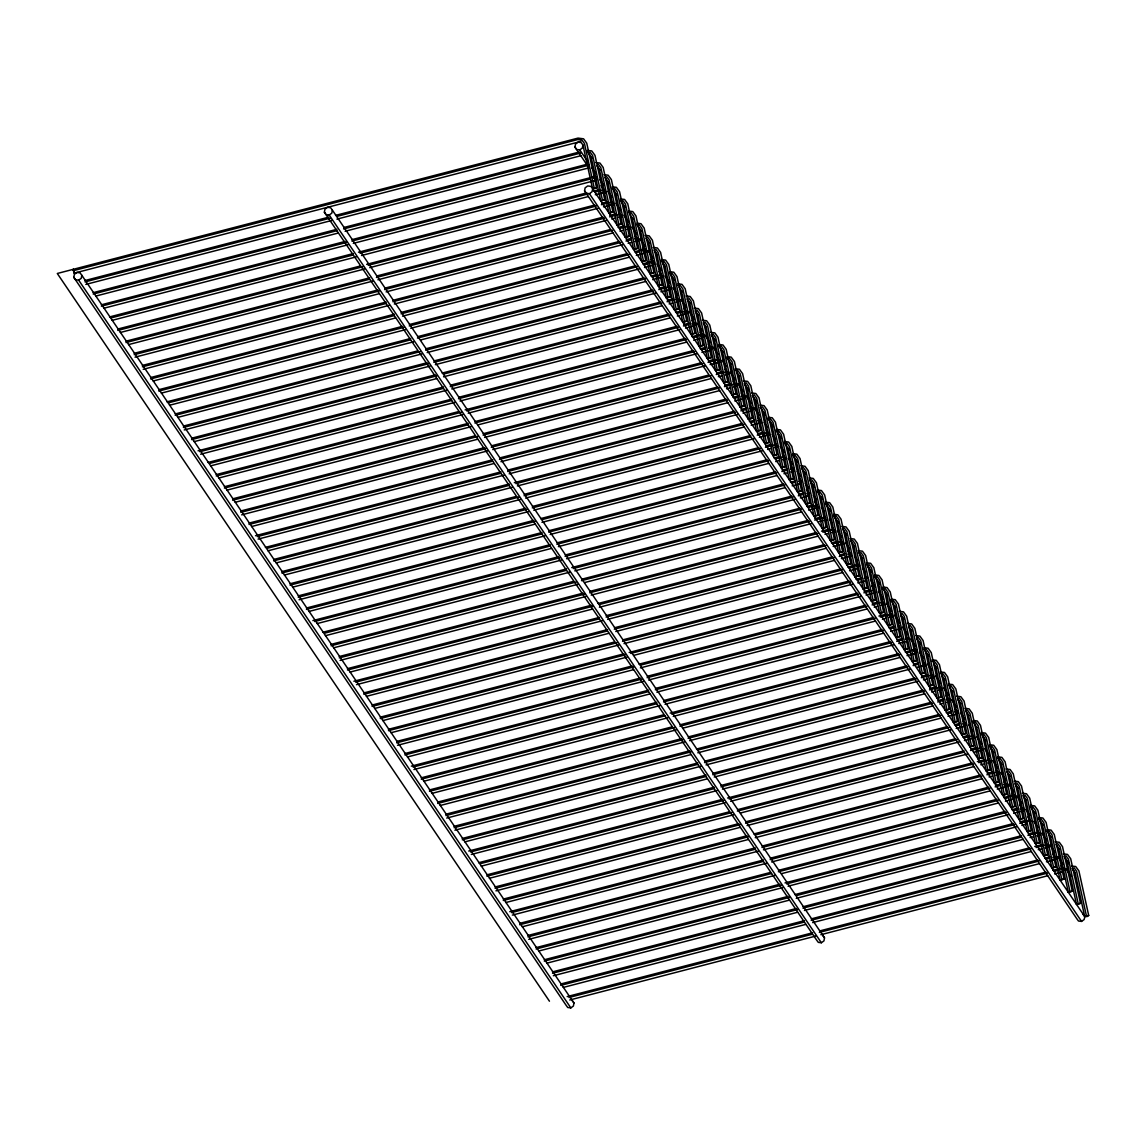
<?xml version="1.0" encoding="UTF-8"?>
<svg xmlns="http://www.w3.org/2000/svg" width="1146" height="1146" viewBox="0 0 1146 1146"><rect width="100%" height="100%" fill="white"/><g stroke="black" fill="none" stroke-linecap="round" stroke-linejoin="round"><path stroke-width="1.5" d="M73.817 277.346L74.39 274.309L76.968 272.447L80.048 272.848L81.81 275.269L573.96 1002.994L573.401 1006.03L570.823 1007.893L567.743 1007.506L565.966 1005.071L73.817 277.346L75.593 279.782L78.673 280.168L81.251 278.306L81.81 275.269M324.375 212.211L324.948 209.174L327.527 207.311L330.607 207.713L332.369 210.133L824.518 937.858L823.945 940.895L821.367 942.757L818.301 942.37L816.525 939.935L324.375 212.211L326.152 214.646L329.217 215.033L331.796 213.17L332.369 210.133M588.958 167.817L574.934 147.075L575.507 144.038L578.085 142.176L581.151 142.562L582.927 144.998L592.554 188.775L1084.703 916.499L1087.081 916.556L1088.7 915.468L1078.902 870.917L1075.707 866.534L1071.553 866.004M582.927 144.998L582.354 148.035L579.776 149.897L576.696 149.496L574.934 147.075M1088.7 915.468L1085.018 915.955L1084.13 919.536L1081.552 921.413L1078.472 921.012L1076.71 918.576L584.56 190.852L585.133 187.829L587.712 185.953L590.777 186.354L593.413 189.033L596.55 187.743L586.752 143.193L583.572 138.809L578.028 138.107L57.3 273.479L549.45 1001.203M1074.504 875.759L1075.077 872.722L1072.069 868.267M600.762 200.908L604.759 199.862L600.762 200.908L591.135 157.131L589.359 154.696M608.956 213.041L612.952 211.996L608.956 213.041L599.329 169.25L597.567 166.829M617.164 225.16L621.161 224.129L617.164 225.16L607.538 181.383L605.761 178.948M625.358 237.294L629.369 236.262L625.358 237.294L615.731 193.516L613.97 191.081M633.566 249.427L637.563 248.381L633.566 249.427L623.94 205.635L622.163 203.214M641.774 261.546L645.771 260.514L641.774 261.546L632.148 217.769M649.968 273.679L653.965 272.648L649.968 273.679L640.342 229.902L638.58 227.467M658.176 285.812L662.173 284.767L658.176 285.812L648.55 242.021L646.774 239.6M666.37 297.931L670.381 296.9L666.37 297.931L656.744 254.154L654.982 251.733M674.579 310.065L678.575 309.033L674.579 310.065L664.952 266.287L663.176 263.852M682.787 322.198L686.783 321.152L682.787 322.198L673.16 278.406L671.384 275.985M690.981 334.331L694.977 333.285L690.981 334.331L681.354 290.54M699.189 346.45L703.186 345.419L699.189 346.45L689.563 302.673L687.786 300.238M707.383 358.583L711.394 357.538L707.383 358.583L697.756 314.792L695.994 312.371M715.591 370.717L719.588 369.671L715.591 370.717L705.965 326.925L704.188 324.504M723.799 382.836L727.796 381.804L723.799 382.836L714.173 339.058L712.397 336.623M731.993 394.969L735.99 393.923L731.993 394.969L722.367 351.177L720.59 348.756M740.201 407.102L744.198 406.056L740.201 407.102L730.575 363.311L728.799 360.89M748.395 419.221L752.392 418.19L748.395 419.221L738.769 375.444L737.007 373.009M756.604 431.354L760.6 430.309L756.604 431.354L746.977 387.577L745.201 385.142M764.812 443.488L768.808 442.442L764.812 443.488L755.185 399.696L753.409 397.275M773.006 455.607L777.002 454.575L773.006 455.607L763.379 411.829M781.214 467.74L785.211 466.694L781.214 467.74L771.587 423.963L769.811 421.527M789.408 479.873L793.404 478.827L789.408 479.873L779.781 436.082L778.019 433.661M797.616 491.992L801.613 490.961L797.616 491.992L787.99 448.215M805.824 504.125L809.821 503.094L805.824 504.125L796.198 460.348L794.422 457.913M818.015 515.213L814.018 516.259L818.015 515.213L808.217 470.662L805.036 466.293L800.882 465.749M822.226 528.378L826.223 527.346L822.226 528.378L812.6 484.6L810.824 482.18M830.42 540.511L834.417 539.48L830.42 540.511L820.794 496.734M838.628 552.644L842.625 551.598L838.628 552.644L829.002 508.853L827.226 506.432M846.837 564.777L850.833 563.732L846.837 564.777L837.21 520.986L835.434 518.565M855.031 576.896L859.027 575.865L855.031 576.896L845.404 533.119L843.628 530.684M863.239 589.03L867.236 587.984L863.239 589.03L853.612 545.238L851.836 542.817M871.433 601.163L875.429 600.117L871.433 601.163L861.806 557.371L860.044 554.951M879.641 613.282L883.638 612.25L879.641 613.282L870.015 569.505L868.238 567.069M887.849 625.415L891.846 624.369L887.849 625.415L878.223 581.624L876.446 579.203M896.043 637.548L900.04 636.503L896.043 637.548L886.417 593.757L884.64 591.336M904.251 649.667L908.248 648.636L904.251 649.667L894.625 605.89M916.442 660.755L912.445 661.801L916.442 660.755L906.658 616.204L903.463 611.835L899.309 611.305M920.653 673.934L924.65 672.888L920.653 673.934L911.027 630.142L909.251 627.721M928.862 686.053L932.858 685.022L928.862 686.053L919.235 642.276L917.459 639.84M937.056 698.186L941.052 697.14L937.056 698.186L927.429 654.409L925.653 651.974M945.264 710.319L949.26 709.274L945.264 710.319L935.637 666.528L933.861 664.107M953.458 722.438L957.454 721.407L953.458 722.438L943.831 678.661L942.069 676.226M961.666 734.572L965.663 733.526L961.666 734.572L952.04 690.794M973.871 745.659L969.874 746.705L973.871 745.659L964.073 701.108L960.878 696.739L956.724 696.195M978.068 758.824L982.065 757.793L978.068 758.824L968.442 715.047L966.665 712.611M986.276 770.957L990.273 769.926L986.276 770.957L976.65 727.18M994.47 783.09L998.467 782.045L994.47 783.09L984.844 739.299L983.082 736.878M1002.678 795.209L1006.675 794.178L1002.678 795.209L993.052 751.432L991.276 749.011M1010.887 807.343L1014.883 806.311L1010.887 807.343L1001.246 763.565L999.484 761.13M1019.081 819.476L1023.077 818.43L1019.081 819.476L1009.454 775.684L1007.678 773.264M1027.289 831.609L1031.285 830.563L1027.289 831.609L1017.662 787.818L1015.886 785.397M1035.483 843.728L1039.479 842.697L1035.483 843.728L1025.856 799.951L1024.094 797.516M1043.691 855.861L1047.688 854.816L1043.691 855.861L1034.064 812.07M1051.899 867.995L1055.896 866.949L1051.899 867.995L1042.258 824.203L1040.496 821.782M1060.093 880.114L1064.09 879.082L1060.093 880.114L1050.467 836.336L1048.69 833.901M1068.301 892.247L1072.298 891.201L1068.301 892.247L1058.675 848.455L1056.899 846.035M1076.495 904.38L1080.492 903.335L1076.495 904.38L1066.869 860.589L1065.107 858.168M74.146 273.178L73.287 269.324L74.146 273.178L580.907 141.431M584.56 190.852L586.322 193.287L589.402 193.688L591.981 191.812L592.869 188.231L596.55 187.743M73.33 270.685L577.67 139.568L581.982 140.127L584.46 143.522L594.172 187.686M84.947 280.555L328.673 217.181M335.592 215.391L579.317 152.031M84.99 281.916L330.249 218.155M337.153 216.35L580.693 153.048M85.807 284.409L331.71 220.476M336.91 219.13L581.094 155.655M93.155 292.674L336.881 229.315M343.786 227.524L587.511 164.15M93.198 294.049L336.723 230.733M343.628 228.928L588.886 165.167M95.748 296.083L338.185 233.053M345.118 231.263L589.288 167.774M101.364 304.807L345.075 241.448M351.994 239.643L595.719 176.283M101.392 306.168L346.651 242.408M351.836 241.061L590.19 179.091M593.642 178.203L597.095 177.301M103.942 308.217L348.126 244.743M353.312 243.382L595.762 180.352M109.558 316.941L353.283 253.567M358.469 252.22L586.637 192.915M593.556 191.11L598.742 189.763M111.32 317.857L353.126 254.985M360.045 253.194L588.027 193.918M594.932 192.127L605.303 189.434M112.15 320.35L356.32 256.862M361.52 255.515L588.371 196.539M595.304 194.734L605.69 192.041M117.766 329.06L359.758 266.159M366.677 264.354L594.831 205.034M601.75 203.243L606.936 201.897M117.794 330.435L363.053 266.674M368.238 265.313L596.221 206.051M601.406 204.704L611.778 202.011M120.344 332.483L364.528 268.995M369.714 267.648L598.312 208.214M603.512 206.867L613.898 204.16M125.96 341.193L369.685 277.833M376.604 276.028L603.04 217.167M609.959 215.362L615.144 214.016M126.003 342.554L369.528 279.252M376.447 277.447L604.429 218.184M609.615 216.838L619.972 214.13M128.553 344.602L372.722 281.128M377.922 279.782L606.52 220.347M611.706 219.001L615.173 218.098M618.639 217.196L622.106 216.293M134.168 353.326L377.894 289.967M384.798 288.162L609.514 229.744M618.152 227.495L623.338 226.149M134.211 354.687L379.469 290.926M384.641 289.58L612.637 230.303M619.542 228.512L628.18 226.263M135.027 357.18L379.197 293.705M386.13 291.901L612.981 232.925M619.914 231.12L623.381 230.231M626.833 229.329L630.3 228.426M142.376 365.445L386.087 302.086M393.006 300.295L619.442 241.419M626.361 239.629L631.546 238.282M142.405 366.82L385.944 303.504M392.849 301.713L620.831 242.436M626.017 241.09L631.202 239.743M634.655 238.841L638.107 237.938M143.221 369.313L389.139 305.38M394.324 304.034L622.923 244.599M628.108 243.253L631.575 242.35M635.042 241.448L638.508 240.545M150.57 377.578L394.296 314.219M401.215 312.414L627.65 253.553M634.569 251.748L644.94 249.054M150.613 378.939L394.138 315.637M401.057 313.832L629.039 254.57M635.944 252.765L639.396 251.876M642.849 250.974L646.315 250.072M153.163 380.988L395.599 317.958M402.533 316.167L629.383 257.177M636.317 255.386L644.969 253.137M158.778 389.712L402.504 326.352M409.409 324.547L635.844 265.686M642.763 263.881L653.134 261.188M158.807 391.073L404.065 327.312M409.251 325.965L637.233 266.689M644.152 264.898L647.605 263.995M651.057 263.107L654.509 262.205M161.357 393.121L405.541 329.647M410.726 328.286L639.325 268.866M644.525 267.505L653.177 265.256M166.972 401.831L410.698 338.471M417.617 336.68L644.052 277.805M650.971 276.014L656.157 274.668M168.749 402.747L410.54 339.889M417.459 338.099L645.442 278.822M652.346 277.031L660.984 274.782M169.565 405.254L413.735 341.766M420.668 339.961L645.8 281.443M652.719 279.638L663.119 276.945M175.18 413.964L417.173 351.048M425.811 348.799L652.26 289.938M659.165 288.133L664.351 286.786M175.223 415.325L420.482 351.564M425.653 350.218L653.65 290.955M658.821 289.609L669.192 286.915M177.773 417.373L421.943 353.899M427.143 352.553L655.727 293.118M660.927 291.772L671.312 289.064M183.389 426.097L427.1 362.738M434.019 360.933L660.454 302.071M667.373 300.266L672.559 298.92M183.417 427.458L428.676 363.697M433.861 362.351L661.844 303.074M667.029 301.727L677.386 299.034M184.234 429.951L430.151 366.032M435.337 364.672L662.202 305.696M669.121 303.891L672.587 303.002M676.054 302.1L679.521 301.197M191.583 438.23L435.308 374.857M442.227 373.066L668.662 314.19M675.581 312.4L680.767 311.053M191.626 439.591L436.884 375.831M443.789 374.026L670.052 315.207M676.957 313.417L687.328 310.724M194.175 441.64L436.612 378.61M443.545 376.805L670.396 317.829M677.329 316.024L687.715 313.331M198.057 450.808L443.516 386.99M450.421 385.199L676.856 326.324M683.775 324.533L688.961 323.172M199.819 451.71L443.359 388.408M450.263 386.603L678.246 327.341M683.431 325.994L688.617 324.647M692.069 323.745L695.522 322.843M200.636 454.217L446.553 390.285M451.739 388.938L680.337 329.504M685.537 328.157L694.19 325.908M207.985 462.483L451.71 399.123M458.629 397.318L685.064 338.457M691.983 336.652L702.355 333.959M209.761 463.399L451.553 400.527M458.472 398.736L686.454 339.46M693.359 337.669L696.811 336.766M700.278 335.878L703.73 334.976M210.578 465.892L454.747 402.418M459.947 401.057L686.812 342.081M693.731 340.29L702.398 338.027M216.193 474.616L458.185 411.7M465.104 409.896L693.273 350.576M700.177 348.785L705.363 347.439M216.236 475.977L461.494 412.216M466.666 410.87L694.662 351.593M701.567 349.802L705.019 348.9M708.472 347.997L711.924 347.109M218.786 478.025L462.955 414.537M468.155 413.19L696.739 353.756M701.939 352.409L710.592 350.16M224.401 486.735L468.112 423.375M475.031 421.585L701.467 362.709M708.386 360.918L713.571 359.558M224.43 488.096L467.969 424.794M474.874 422.989L702.856 363.726M708.042 362.38L718.399 359.686M226.98 490.144L471.164 426.67M478.083 424.865L704.948 365.889M710.133 364.543L720.533 361.835M232.595 498.868L474.587 435.953M483.24 433.704L707.942 375.286M716.594 373.037L721.779 371.691M232.638 500.229L477.896 436.468M483.068 435.122L711.064 375.845M716.25 374.498L726.607 371.805M235.188 502.277L477.624 439.247M484.557 437.443L711.408 378.466M718.341 376.676L721.808 375.773M725.275 374.871L728.727 373.968M240.803 511.001L484.529 447.628M491.433 445.837L717.869 386.961M724.788 385.171L729.973 383.824M240.832 512.362L486.09 448.602M491.276 447.255L719.258 387.978M724.444 386.632L736.534 383.495M241.648 514.855L487.566 450.922M492.751 449.576L719.616 390.6M726.55 388.795L730.002 387.892M733.469 387.004L736.935 386.102M248.997 523.12L492.723 459.761M499.642 457.97L726.077 399.095M732.996 397.304L738.182 395.957M249.04 524.481L492.565 461.179M499.484 459.374L727.466 400.112M734.371 398.307L737.823 397.418M741.29 396.516L744.742 395.614M251.59 526.53L494.026 463.5M500.96 461.709L727.825 402.733M734.744 400.928L745.129 398.221M255.472 535.698L500.931 471.894M507.836 470.089L734.285 411.228M741.19 409.423L746.375 408.076M257.248 536.615L500.773 473.298M507.678 471.507L735.675 412.231M740.846 410.884L746.032 409.537M749.484 408.649L752.936 407.747M258.065 539.121L503.968 475.189M509.168 473.828L737.752 414.408M742.952 413.061L751.604 410.798M265.414 547.387L509.125 484.013M514.31 482.667L742.479 423.347M749.398 421.556L754.584 420.21M267.176 548.304L508.982 485.431M515.886 483.641L743.869 424.364M750.773 422.573L754.24 421.671M757.692 420.768L761.145 419.88M267.992 550.796L512.176 487.308M517.362 485.961L744.227 426.985M751.146 425.18L761.546 422.487M273.608 559.506L515.6 496.605M524.252 494.356L750.687 435.48M757.606 433.689L762.792 432.343M273.65 560.881L518.909 497.106M524.08 495.76L750.343 436.941M757.262 435.151L767.619 432.457M276.2 562.915L520.37 499.441M525.57 498.095L754.154 438.66M759.354 437.314L769.74 434.606M281.816 571.639L525.541 508.28M532.446 506.475L758.881 447.613M765.8 445.808L770.986 444.462M281.844 573L527.103 509.239M532.288 507.893L760.271 448.63M765.456 447.269L775.828 444.576M284.394 575.048L528.578 511.574M533.764 510.214L762.362 450.793M767.562 449.447L771.014 448.544M774.481 447.642L777.948 446.739M290.01 583.772L533.735 520.399M540.654 518.608L767.089 459.747M774.008 457.942L779.194 456.595M290.053 585.133L535.311 521.373M542.216 519.568L768.479 460.749M775.384 458.959L784.022 456.71M292.602 587.182L535.039 524.152M541.972 522.347L768.837 463.371M775.756 461.566L779.223 460.663M782.689 459.775L786.142 458.873M298.218 595.891L541.943 532.532M548.848 530.741L775.298 471.865M782.202 470.075L787.388 468.728M298.261 597.267L541.786 533.95M548.69 532.145L776.687 472.883M781.859 471.536L787.044 470.189M790.496 469.287L793.949 468.385M299.077 599.759L544.98 535.827M550.18 534.48L777.031 475.504M783.964 473.699L787.431 472.797M790.883 471.894L794.35 470.992M306.426 608.025L550.137 544.665M557.056 542.86L783.492 483.999M790.411 482.194L795.596 480.847M306.455 609.385L549.994 546.083M556.899 544.278L784.881 485.016M791.786 483.211L795.252 482.323M798.705 481.42L802.157 480.518M309.005 611.434L551.455 548.404M558.374 546.613L785.239 487.623M792.158 485.832L800.825 483.583M312.887 620.602L558.346 556.798M565.265 554.993L791.7 496.132M798.619 494.327L803.804 492.981M314.663 621.519L559.921 557.758M565.093 556.412L793.089 497.135M798.275 495.788L803.446 494.442M806.899 493.539L810.365 492.651M317.213 623.567L561.382 560.079M566.582 558.732L795.166 499.312M800.366 497.951L809.019 495.702M322.828 632.277L566.554 568.917M571.739 567.571L799.894 508.251M806.813 506.46L811.998 505.114M324.59 633.194L566.396 570.336M573.301 568.545L801.283 509.268M808.202 507.477L816.84 505.228M325.407 635.701L569.591 572.212M574.776 570.866L801.641 511.89M808.575 510.085L818.96 507.377M331.022 644.41L573.014 581.495M581.667 579.246L808.102 520.384M815.021 518.579L820.207 517.233M331.065 645.771L576.323 582.01M581.509 580.664L809.491 521.401M814.677 520.055L825.034 517.362M333.615 647.819L577.785 584.345M584.718 582.54L811.569 523.564M818.502 521.759L827.154 519.51M339.23 656.543L582.956 593.184M589.861 591.379L816.31 532.518M821.496 531.171L828.4 529.366M339.273 657.904L584.532 594.144M589.703 592.797L817.7 533.52M822.871 532.174L833.242 529.481M340.09 660.397L585.993 596.479M591.193 595.118L818.043 536.142M824.977 534.337L828.443 533.449M831.896 532.546L835.362 531.644M347.424 668.662L591.15 605.303M598.069 603.512L824.504 544.637M831.423 542.846L836.609 541.499M347.467 670.038L592.726 606.277M599.63 604.472L825.894 545.654M832.798 543.863L841.436 541.614M350.017 672.086L592.468 609.056M599.387 607.251L826.252 548.275M833.171 546.47L843.571 543.777M353.899 681.254L599.358 617.436M606.277 615.631L832.712 556.77M839.617 554.979L844.803 553.618M355.675 682.157L599.2 618.854M606.105 617.049L834.102 557.787M839.273 556.44L844.459 555.094M847.911 554.191L851.363 553.289M356.492 684.663L602.395 620.731M607.595 619.384L834.446 560.394M841.379 558.603L851.765 555.896M363.841 692.929L607.566 629.569M614.471 627.764L840.906 568.903M847.825 567.098L858.196 564.405M363.869 694.29L607.409 630.973M614.313 629.183L842.296 569.906M849.215 568.115L852.667 567.213M856.119 566.325L859.572 565.422M366.419 696.338L608.87 633.308M615.789 631.503L842.654 572.527M849.587 570.722L858.239 568.473M372.035 705.062L614.027 642.147M622.679 639.898L849.114 581.022M856.033 579.231L861.219 577.885M372.078 706.423L617.336 642.662M622.522 641.316L850.504 582.039M857.409 580.248L860.861 579.346M864.328 578.444L867.78 577.555M374.627 708.472L618.797 644.983M623.997 643.637L852.581 584.202M857.781 582.856L866.448 580.607M380.243 717.181L623.968 653.822M629.154 652.475L857.323 593.155M864.227 591.365L869.413 590.004M380.271 718.542L625.544 654.781M630.715 653.435L858.712 594.172M863.883 592.826L874.255 590.133M382.836 720.59L627.005 657.116M633.939 655.311L860.789 596.335M865.989 594.989L876.375 592.281M388.437 729.314L632.162 665.955M639.081 664.15L865.517 605.289M872.435 603.484L877.621 602.137M388.48 730.675L633.738 666.915M640.643 665.124L866.906 606.291M872.092 604.945L882.449 602.252M391.03 732.724L633.48 669.694M640.399 667.889L867.264 608.913M874.183 607.122L877.65 606.22M881.116 605.317L884.583 604.415M396.645 741.448L640.37 678.074M647.289 676.283L873.725 617.408M878.91 616.061L885.815 614.27M396.688 742.809L641.946 679.048M647.118 677.701L875.114 618.425M880.286 617.078L892.376 613.941M397.504 745.301L643.407 681.369M648.607 680.022L875.458 621.046M882.391 619.241L885.858 618.339M889.31 617.436L892.777 616.548M404.853 753.567L648.579 690.207M655.483 688.417L881.919 629.541M888.838 627.75L894.023 626.389M404.882 754.928L648.421 691.625M655.326 689.82L883.308 630.558M890.227 628.753L893.679 627.865M407.432 756.976L649.882 693.946M656.801 692.155L883.666 633.179M890.6 631.374L900.985 628.667M411.328 766.144L656.773 702.34M663.692 700.535L890.127 641.674M897.046 639.869L902.231 638.523M413.09 767.061L656.615 703.744M663.534 701.954L891.516 642.677M896.702 641.33L901.873 639.984M905.34 639.096L908.792 638.193M413.907 769.553L659.81 705.635M665.009 704.274L893.593 644.854M898.793 643.508L907.46 641.244M421.255 777.833L663.248 714.918M670.166 713.113L898.335 653.793M905.24 652.002L915.611 649.309M421.284 779.194L664.823 715.878M671.728 714.087L899.725 654.81M906.629 653.019L910.082 652.117M913.534 651.215L916.986 650.326M423.848 781.243L668.018 717.754M673.218 716.408L900.068 657.432M907.002 655.627L915.654 653.378M429.449 789.952L671.456 727.037M680.094 724.802L906.529 665.926M913.448 664.136L918.634 662.789M429.492 791.313L674.75 727.552M679.936 726.206L907.918 666.943M913.104 665.597L918.29 664.25M432.042 793.361L676.226 729.887M683.145 728.082L910.01 669.106M916.929 667.301L925.596 665.052M437.657 802.085L681.383 738.726M688.302 736.921L914.737 678.06M921.642 676.255L926.828 674.908M437.7 803.446L682.959 739.686M688.13 738.339L916.127 679.062M921.298 677.716L931.669 675.023M440.25 805.495L684.42 742.021M689.62 740.66L918.204 681.24M923.404 679.893L926.87 678.991M930.323 678.088L933.789 677.186M445.866 814.219L689.591 750.845M696.496 749.054L922.931 690.179M929.85 688.388L935.036 687.041M445.894 815.58L691.153 751.819M698.072 750.014L924.321 691.196M929.506 689.849L939.863 687.156M446.711 818.072L690.895 754.598M697.814 752.793L924.679 693.817M931.612 692.012L935.064 691.11M938.531 690.221L941.998 689.319M454.06 826.338L697.785 762.978M704.704 761.188L931.139 702.312M938.058 700.521L943.244 699.175M454.103 827.713L697.628 764.396M704.546 762.591L932.529 703.329M937.715 701.982L942.886 700.636M946.352 699.733L949.805 698.831M454.919 830.205L700.822 766.273M706.022 764.926L932.887 705.95M939.806 704.145L943.273 703.243M946.739 702.34L950.192 701.438M462.268 838.471L705.993 775.111M712.898 773.306L939.348 714.445M946.252 712.64L951.438 711.294M462.296 839.832L705.836 776.53M712.74 774.725L940.737 715.462M947.642 713.657L951.094 712.755M954.546 711.867L957.999 710.964M464.846 841.88L707.297 778.85M714.23 777.045L941.081 718.069M948.014 716.279L956.666 714.03M468.743 851.048L714.187 787.245M721.106 785.44L947.541 726.578M954.46 724.773L959.646 723.427M470.505 851.965L714.044 788.649M720.949 786.858L948.931 727.581M955.836 725.79L959.302 724.888M962.755 723.986L966.207 723.097M471.321 854.458L717.238 790.525M722.424 789.179L951.022 729.758M956.208 728.398L964.875 726.149M478.67 862.723L722.395 799.364M727.581 798.017L955.75 738.697M962.654 736.907L967.84 735.56M480.432 863.64L723.971 800.338M729.143 798.991L957.139 739.714M964.044 737.924L972.682 735.675M481.263 866.147L725.432 802.658M730.632 801.312L959.216 741.877M964.416 740.531L974.802 737.823M486.878 874.856L728.87 811.941M737.508 809.692L963.944 750.831M970.863 749.026L976.048 747.679M486.907 876.217L732.165 812.457M737.351 811.11L963.614 752.292M970.519 750.501L980.876 747.794M489.457 878.266L733.641 814.792M740.56 812.987L967.425 754.011M974.344 752.206L983.01 749.957M495.072 886.99L738.798 823.63M745.717 821.825L972.152 762.964M977.337 761.603L984.256 759.812M495.115 888.351L740.373 824.59M745.559 823.243L973.541 763.967M978.727 762.62L989.084 759.927M495.932 890.843L740.101 827.369M747.034 825.564L973.899 766.588M980.818 764.783L984.285 763.895M987.752 762.992L991.204 762.09M503.28 899.109L747.006 835.749M753.91 833.959L980.36 775.083M987.265 773.292L992.45 771.946M503.309 900.484L748.582 836.723M755.486 834.918L981.75 776.1M986.921 774.753L999.011 771.602M505.859 902.532L748.309 839.502M755.243 837.697L982.093 778.721M989.027 776.916L992.479 776.014M995.946 775.111L999.412 774.209M509.755 911.686L755.2 847.882M762.119 846.077L988.554 787.216M995.473 785.411L1000.659 784.065M511.517 912.603L755.056 849.301M761.961 847.496L989.943 788.233M995.129 786.887L1000.315 785.54M1003.767 784.638L1007.219 783.735M512.334 915.11L758.251 851.177M763.437 849.831L990.302 790.84M997.221 789.05L1007.62 786.342M519.682 923.375L763.408 860.016M770.327 858.211L996.762 799.349M1003.667 797.544L1014.038 794.851M519.725 924.736L763.25 861.42M770.155 859.629L998.152 800.352M1005.056 798.561L1008.509 797.659M1011.961 796.771L1015.413 795.868M522.275 926.785L766.445 863.31M771.645 861.95L998.495 802.974M1005.429 801.169L1014.081 798.92M527.891 935.494L769.883 872.593M778.521 870.344L1004.956 811.468M1011.875 809.678L1017.061 808.331M527.919 936.869L771.459 873.553M778.363 871.762L1006.346 812.485M1013.265 810.695L1016.717 809.792M1020.169 808.89L1023.622 808.002M528.736 939.362L774.653 875.429M781.572 873.639L1008.437 814.648M1013.623 813.302L1024.023 810.609M536.084 947.627L779.81 884.268M784.996 882.921L1013.164 823.602M1020.083 821.811L1025.269 820.45M536.127 948.988L781.386 885.228M786.571 883.881L1014.554 824.619M1019.739 823.272L1030.096 820.579M538.677 951.037L782.847 887.563M788.047 886.216L1016.631 826.782M1021.831 825.435L1027.031 824.089M544.293 959.761L788.018 896.401M794.923 894.596L1021.373 835.735M1028.277 833.93L1033.463 832.583M544.321 961.122L789.58 897.361M796.499 895.57L1021.029 837.196M1027.933 835.391L1038.305 832.698M546.871 963.17L789.322 900.14M796.255 898.335L1023.106 839.359M1030.039 837.554L1033.491 836.666M1036.958 835.763L1040.425 834.861M552.487 971.894L796.212 908.52M803.131 906.73L1029.566 847.854M1034.752 846.507L1041.671 844.717M552.53 973.255L797.788 909.494M802.974 908.148L1030.956 848.871M1036.142 847.524L1048.232 844.387M553.346 975.747L797.53 912.273M804.449 910.468L1031.314 851.492M1038.233 849.687L1041.7 848.785M1045.166 847.882L1048.633 846.994M560.695 984.013L804.42 920.653M811.339 918.863L1037.775 859.987M1044.679 858.196L1049.865 856.836M560.738 985.374L804.263 922.072M811.167 920.267L1039.164 861.004M1046.069 859.199L1049.521 858.311M1052.973 857.409L1056.426 856.506M563.288 987.422L805.724 924.392M812.657 922.602L1039.508 863.626M1046.441 861.821L1056.827 859.113M567.17 996.59L812.629 932.787M819.533 930.982L1045.969 872.12M1052.888 870.315L1063.259 867.622M568.932 997.507L812.471 934.191M819.376 932.4L1047.358 873.123M1054.277 871.332L1057.729 870.43M1061.182 869.542L1064.634 868.639M569.748 1000L815.666 936.081M820.851 934.721L1047.716 875.745M1054.635 873.954L1063.302 871.691M587.611 150.413L591.766 150.943L594.96 155.312L604.759 199.862M595.82 162.531L599.974 163.076L603.168 167.445L612.952 211.996M604.014 174.665L608.168 175.209L611.362 179.578L621.161 224.129M612.222 186.798L616.376 187.328L619.571 191.697L629.369 236.262M611.921 188.273L614.786 188.632L617.264 192.041L626.977 236.205M620.43 198.917L624.584 199.461L627.764 203.83L637.563 248.381M620.115 200.392L622.994 200.765L625.472 204.16L635.185 248.338M628.624 211.05L632.778 211.595L635.973 215.964L645.771 260.514M628.323 212.526L631.188 212.898L633.666 216.293L643.379 260.457M636.832 223.184L640.986 223.714L644.181 228.083L653.965 272.648M636.517 224.659L639.396 225.031L641.875 228.426L651.587 272.59M645.026 235.317L649.18 235.847L652.375 240.216L662.173 284.767M653.234 247.436L657.389 247.98L660.583 252.349L670.381 296.9M661.428 259.569L665.597 260.099L668.777 264.468L678.575 309.033M661.127 261.044L664.007 261.417L666.485 264.812L676.197 308.976M669.636 271.702L673.791 272.232L676.985 276.601L686.783 321.152M669.336 273.163L672.201 273.536L674.679 276.945L684.391 321.109M677.845 283.821L681.999 284.366L685.179 288.735L694.977 333.285M677.53 285.297L680.409 285.669L682.887 289.064L692.599 333.242M686.039 295.954L690.193 296.485L693.387 300.868L703.186 345.419M694.247 308.088L698.401 308.618L701.596 312.987L711.394 357.538M702.441 320.207L706.609 320.751L709.789 325.12L719.588 369.671M710.649 332.34L714.803 332.87L717.998 337.253L727.796 381.804M718.857 344.473L723.011 345.003L726.192 349.372L735.99 393.923M718.542 345.949L721.421 346.307L723.9 349.716L733.612 393.88M727.051 356.592L731.205 357.137L734.4 361.506L744.198 406.056M726.75 358.068L729.615 358.44L732.108 361.835L741.806 406.013M735.259 368.726L739.414 369.256L742.608 373.639L752.392 418.19M734.944 370.201L737.823 370.573L740.302 373.968L750.014 418.132M743.453 380.859L747.622 381.389L750.802 385.758L760.6 430.309M751.661 392.978L755.816 393.522L759.01 397.891L768.808 442.442M759.87 405.111L764.024 405.641L767.204 410.024L777.002 454.575M768.064 417.244L772.218 417.774L775.412 422.143L785.211 466.694M767.763 418.72L770.628 419.078L773.12 422.487L782.818 466.651M776.272 429.363L780.426 429.908L783.62 434.277L793.404 478.827M775.957 430.839L778.836 431.211L781.314 434.606L791.027 478.784M784.466 441.497L788.634 442.041L791.814 446.41L801.613 490.961M784.165 442.972L787.044 443.344L789.522 446.739L799.235 490.903M792.674 453.63L796.828 454.16L800.023 458.529L809.821 503.094M792.373 455.105L795.238 455.463L797.716 458.873L807.429 503.037M809.076 477.882L813.23 478.426L816.425 482.795L826.223 527.346M817.284 490.015L821.438 490.545L824.633 494.914L834.417 539.48M816.969 491.491L819.848 491.863L822.327 495.258L832.039 539.422M825.478 502.149L829.647 502.679L832.827 507.048L842.625 551.598M825.177 503.61L828.057 503.982L830.535 507.392L840.247 551.555M833.686 514.268L837.841 514.812L841.035 519.181L850.833 563.732M833.386 515.743L836.251 516.115L838.729 519.51L848.441 563.689M841.895 526.401L846.049 526.931L849.229 531.3L859.027 575.865M850.088 538.534L854.243 539.064L857.437 543.433L867.236 587.984M858.297 550.653L862.451 551.197L865.645 555.566L875.429 600.117M866.491 562.786L870.645 563.316L873.839 567.7L883.638 612.25M874.699 574.92L878.853 575.45L882.048 579.819L891.846 624.369M874.398 576.381L877.263 576.753L879.741 580.163L889.454 624.326M882.907 587.039L887.061 587.583L890.241 591.952L900.04 636.503M882.592 588.514L885.471 588.886L887.949 592.281L897.662 636.46M891.101 599.172L895.255 599.702L898.45 604.085L908.248 648.636M890.8 600.647L893.665 601.02L896.158 604.415L905.856 648.579M907.503 623.424L911.657 623.968L914.852 628.337L924.65 672.888M915.711 635.557L919.866 636.087L923.06 640.471L932.858 685.022M923.92 647.691L928.074 648.221L931.254 652.59L941.052 697.14M923.604 649.166L926.484 649.524L928.962 652.934L938.674 697.097M932.113 659.81L936.268 660.354L939.462 664.723L949.26 709.274M931.813 661.285L934.678 661.657L937.17 665.052L946.868 709.231M940.322 671.943L944.476 672.473L947.67 676.856L957.454 721.407M940.007 673.418L942.886 673.791L945.364 677.186L955.076 721.35M948.516 684.076L952.67 684.606L955.864 688.975L965.663 733.526M948.215 685.552L951.094 685.91L953.572 689.319L963.285 733.483M964.932 708.328L969.086 708.873L972.266 713.242L982.065 757.793M973.126 720.462L977.28 720.992L980.475 725.361L990.273 769.926M972.825 721.937L975.69 722.309L978.183 725.705L987.881 769.868M981.334 732.595L985.488 733.125L988.683 737.494L998.467 782.045M981.019 734.056L983.898 734.428L986.377 737.838L996.089 782.002M989.528 744.714L993.682 745.258L996.877 749.627L1006.675 794.178M989.227 746.189L992.107 746.562L994.585 749.957L1004.297 794.135M997.736 756.847L1001.891 757.377L1005.085 761.746L1014.883 806.311M997.435 758.323L1000.3 758.695L1002.779 762.09L1012.491 806.254M1005.944 768.98L1010.099 769.51L1013.279 773.879L1023.077 818.43M1014.138 781.099L1018.293 781.644L1021.487 786.013L1031.285 830.563M1022.347 793.233L1026.501 793.763L1029.695 798.146L1039.479 842.697M1030.541 805.366L1034.695 805.896L1037.889 810.265L1047.688 854.816M1030.24 806.827L1033.105 807.199L1035.597 810.609L1045.31 854.773M1038.749 817.485L1042.903 818.029L1046.097 822.398L1055.896 866.949M1038.448 818.96L1041.313 819.333L1043.791 822.728L1053.503 866.906M1046.957 829.618L1051.111 830.148L1054.291 834.532L1064.09 879.082M1046.642 831.094L1049.521 831.466L1051.999 834.861L1061.712 879.025M1055.151 841.751L1059.305 842.281L1062.5 846.65L1072.298 891.201M1063.359 853.87L1067.513 854.415L1070.708 858.784L1080.492 903.335M590.176 152.246L592.654 155.655L602.366 199.819M598.384 164.379L600.862 167.774L610.574 211.953M606.578 176.513L609.07 179.908L618.783 224.072M647.59 237.15L650.083 240.56L659.795 284.724M655.799 249.284L658.277 252.679L667.989 296.857M688.603 297.802L691.095 301.197L700.808 345.361M696.811 309.921L699.289 313.331L709.002 357.495M705.019 322.055L707.497 325.45L717.21 369.628M713.213 334.188L715.691 337.583L725.404 381.747M746.032 382.692L748.51 386.102L758.222 430.266M754.226 394.826L756.704 398.221L766.416 442.399M762.434 406.959L764.912 410.354L774.624 454.518M803.446 467.597L805.925 470.992L815.637 515.17M811.64 479.73L814.133 483.125L823.831 527.289M802.615 470.046L804.392 472.467L813.646 514.568M844.459 528.249L846.937 531.644L856.649 575.808M852.653 540.368L855.145 543.777L864.843 587.941M860.861 552.501L863.339 555.896L873.051 600.074M869.069 564.634L871.547 568.029L881.26 612.193M901.873 613.139L904.352 616.548L914.064 660.712M910.082 625.272L912.56 628.667L922.272 672.845M918.275 637.405L920.754 640.8L930.466 684.964M901.057 615.588L902.819 618.009L912.073 660.11M959.288 698.043L961.766 701.438L971.479 745.616M967.496 710.176L969.974 713.571L979.687 757.735M958.471 700.493L960.248 702.913L969.502 745.015M1008.509 770.814L1010.987 774.223L1020.699 818.387M1016.703 782.947L1019.195 786.342L1028.893 830.521M1024.911 795.08L1027.389 798.476L1037.101 842.639M1057.715 843.585L1060.193 846.994L1069.906 891.158M1065.923 855.718L1068.401 859.113L1078.114 903.292M1074.117 867.851L1076.61 871.247L1086.322 915.41M1073.301 870.287L1075.077 872.722L1084.703 916.499L1082.927 914.078M822.742 935.437L824.518 937.858M572.198 1000.573L573.96 1002.994M586.938 150.928L591.952 158.334M596.966 165.74L599.974 170.195M604.973 177.601L608.984 183.532M612.995 189.462L617.006 195.393M621.017 201.324L625.028 207.24M630.042 214.66L633.05 219.101M638.05 226.507L641.058 230.962M646.072 238.368L649.08 242.809M654.094 250.229L657.102 254.67M662.116 262.09L665.124 266.531M670.138 273.937L674.135 279.868M679.148 287.274L682.157 291.729M687.17 299.135L690.179 303.59M695.192 310.996L698.201 315.437M703.214 322.857L706.208 327.298M711.222 334.704L715.233 340.634M719.244 346.565L723.255 352.495M727.266 358.426L731.277 364.356M736.291 371.762L739.299 376.203M744.298 383.624L749.312 391.03M752.32 395.47L757.334 402.891M760.342 407.331L765.356 414.737M768.364 419.192L773.378 426.599M776.372 431.039L781.386 438.46M784.394 442.9L789.408 450.306M792.416 454.761L797.43 462.167M801.441 468.098L805.452 474.029M809.463 479.959L814.462 487.365M817.47 491.806L822.484 499.226M825.492 503.667L830.506 511.087M833.514 515.528L838.528 522.934M842.539 528.865L846.536 534.795M850.547 540.726L854.558 546.656M858.569 552.587L862.58 558.503M866.591 564.434L871.605 571.854M874.613 576.295L879.612 583.701M882.621 588.156L887.634 595.562M890.643 600.003L895.656 607.423M900.67 614.829L903.678 619.27M908.692 626.69L911.7 631.131M916.7 638.537L920.711 644.467M924.722 650.398L928.733 656.329M933.746 663.735L936.755 668.19M941.768 675.596L944.777 680.036M949.776 687.457L952.784 691.898M957.798 699.304L960.806 703.759M965.82 711.165L968.828 715.62M973.842 723.026L976.85 727.466M981.864 734.887L985.861 740.803M989.872 746.734L993.883 752.664M998.897 760.085L1001.905 764.525M1006.919 771.931L1009.927 776.386M1014.941 783.792L1017.949 788.233M1022.948 795.653L1025.957 800.094M1030.97 807.5L1034.981 813.431M1039.995 820.851L1043.003 825.292M1048.017 832.698L1051.025 837.153M1056.025 844.559L1059.033 849M1064.047 856.42L1069.06 863.826M579.776 149.897L587.798 161.758M591.809 167.688L595.82 173.619M599.831 179.535L603.842 185.466M607.838 191.396L611.849 197.327M615.86 203.257L620.874 210.663M623.882 215.119L628.896 222.525M631.904 226.965L636.918 234.386M639.912 238.826L644.926 246.232M647.934 250.688L652.948 258.094M656.959 264.024L660.97 269.955M664.981 275.885L669.995 283.291M673.003 287.732L678.002 295.152M681.01 299.593L686.024 306.999M689.033 311.454L694.046 318.86M697.055 323.301L702.068 330.721M705.077 335.162L710.076 342.568M713.084 347.023L718.098 354.429M722.109 360.36L726.12 366.29M730.131 372.221L735.145 379.627M738.153 384.068L743.167 391.488M746.161 395.929L751.174 403.335M754.183 407.79L759.196 415.196M764.21 422.616L767.218 427.057M772.232 434.463L775.24 438.918M780.24 446.324L784.251 452.255M788.262 458.185L792.273 464.116M797.287 471.522L800.295 475.962M805.309 483.383L808.317 487.824M813.316 495.23L816.324 499.685M821.338 507.091L824.346 511.531M829.36 518.952L832.368 523.393M837.382 530.799L841.393 536.729M845.404 542.66L849.401 548.59M854.415 555.996L857.423 560.451M862.437 567.857L865.445 572.298M870.459 579.718L875.472 587.124M878.481 591.565L883.48 598.986M886.488 603.426L891.502 610.832M894.51 615.287L899.524 622.693M902.532 627.149L907.546 634.555M910.554 638.995L915.568 646.416M919.565 652.332L923.576 658.262M927.587 664.193L931.598 670.124M935.609 676.054L940.622 683.46M943.631 687.915L948.644 695.321M951.653 699.762L956.652 707.182M960.663 713.113L964.674 719.029M968.685 724.96L972.696 730.89M976.707 736.821L981.721 744.227M984.729 748.682L989.729 756.088M992.737 760.529L997.751 767.949M1000.759 772.39L1005.773 779.796M1008.781 784.251L1013.795 791.657M1016.803 796.112L1021.817 803.518M1025.813 809.448L1029.824 815.379M1033.835 821.295L1037.846 827.226M1041.857 833.156L1046.871 840.562M1049.879 845.017L1054.893 852.423M1057.887 856.879L1062.901 864.285M1065.909 868.725L1070.923 876.146M593.972 175.238L596.98 179.678M600.991 185.609L606.005 193.015M611.019 200.435L614.027 204.876M619.041 212.282L622.034 216.737M627.048 224.143L630.056 228.598M635.07 236.004L638.078 240.445M643.092 247.865L646.1 252.306M651.114 259.712L654.122 264.167M659.122 271.573L663.133 277.504M668.147 284.91L671.155 289.365M676.169 296.771L679.177 301.212M684.191 308.632L687.199 313.073M692.198 320.479L695.207 324.934M700.22 332.34L703.229 336.781M708.242 344.201L711.251 348.642M716.264 356.048L720.275 361.978M725.275 369.399L728.283 373.84M733.297 381.246L736.305 385.701M741.319 393.107L744.327 397.547M749.341 404.968L752.349 409.409M757.363 416.815L760.357 421.27M766.373 430.165L769.381 434.606M775.398 443.502L777.403 446.467M782.417 453.873L785.425 458.314M790.439 465.734L793.447 470.175M799.45 479.071L801.455 482.036M806.469 489.442L809.477 493.897M814.491 501.303L817.499 505.744M823.516 514.64L825.521 517.605M832.526 527.977L834.532 530.942M840.548 539.838L842.554 542.803M847.567 550.209L850.576 554.664M856.592 563.546L858.598 566.511M864.6 575.407L866.605 578.372M871.619 585.778L874.627 590.233M881.646 600.604L883.652 603.57M889.668 612.465L891.674 615.431M897.69 624.312L899.682 627.277M905.698 636.173L907.704 639.139M913.72 648.034L916.728 652.475M922.745 661.371L925.753 665.812M930.767 673.232L933.761 677.673M938.775 685.093L941.783 689.534M945.794 695.464L949.805 701.395M954.819 708.801L957.827 713.242M962.841 720.662L965.849 725.103M971.851 733.999L974.859 738.439M979.873 745.86L982.881 750.301M987.895 757.707L990.903 762.162M995.917 769.568L998.925 774.008M1003.925 781.429L1006.933 785.87M1011.947 793.276L1014.955 797.731M1019.969 805.137L1022.977 809.577M1027.991 816.998L1030.999 821.438M1037.015 830.334L1040.009 834.775M1045.023 842.195L1048.031 846.636M1053.045 854.042L1056.053 858.497M1061.067 865.903L1064.075 870.358M589.402 193.688L1081.552 921.413M329.217 215.033L821.367 942.757M78.673 280.168L570.823 1007.893"/></g></svg>
